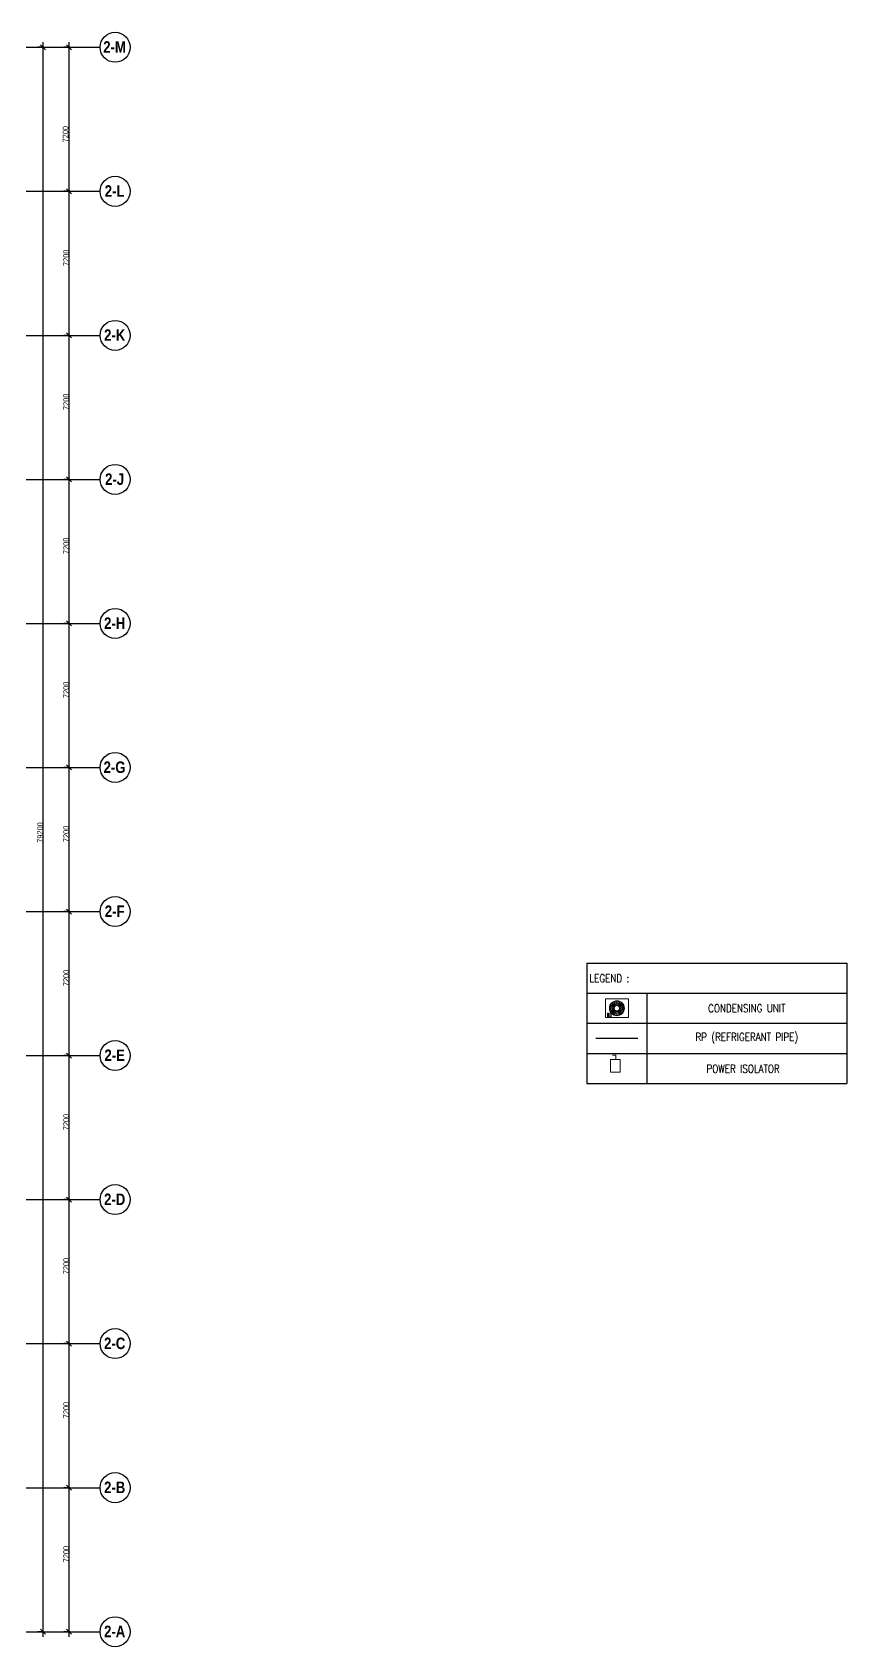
# Model space of a CAD drawing. Header units: millimetres. Extents: x -145636 to 131102, y -135903 to -7470.
# Drawn here: x 90352 to 131102, y -107948 to -27248 of the extents above; entities that cross this region are included whole.
import ezdxf

# ---------------------------------------------------------------- set-up
doc = ezdxf.new("R2010")
doc.units = ezdxf.units.MM
doc.layers.add('M-_ACON-MVEN-_N', color=222, linetype='Continuous')
doc.layers.add('M_ARCHI', color=8, linetype='Continuous')
for name, color, linetype, lineweight in [('M-ACMV TEXT', 7, 'Continuous', 25), ('M-ACMV_CP', 1, 'Continuous', 20), ('M-ACMV_Power', 8, 'REFRIGERANT', 0), ('M-ACMV_Ref Pipe', 134, '500-1-RP', 25)]:
    doc.layers.add(name, color=color, linetype=linetype, lineweight=lineweight)
doc.styles.add('Arial', font='arial.ttf', dxfattribs={"width": 0.8, "height": 90})
doc.styles.add('Arial Narrow', font='ARIALN.TTF', dxfattribs={"height": 100})
doc.styles.add('Arial Narrow_B', font='ARIALNB.TTF', dxfattribs={"height": 150})
doc.styles.get("Standard").update_dxf_attribs({"font": 'arial.ttf'})
doc.linetypes.add('500-1-RP', pattern='A,0.75,-0.5,0.75,-0.5,0.75,-0.5,0.75,-1.7,["RP",Standard,S=1,R=0,X=-1,Y=-0.5],-1.7', length=7.9)
doc.linetypes.add('REFRIGERANT', pattern='A,15,-5.08,["R",Standard,S=2.54,R=0,X=-2.54,Y=-1.27],-5.08', length=25.16)

# ---------------------------------------------------------------- blocks, each defined once
blk = doc.blocks.new('PUCY')
at = {"layer": 'M-_ACON-MVEN-_N', "linetype": 'ByBlock', "lineweight": 18, "ltscale": 100}
for p, q in [((1101653, 56603), (1101653, 55863)), ((1101653, 56603), (1102573, 56603)), ((1102037, 56309), (1101901, 56445)), ((1101998, 56510), (1102072, 56332)), ((1102154, 56332), (1102228, 56510)), ((1102189, 56309), (1102325, 56445)), ((1102390, 56118), (1102212, 56192)), ((1102573, 56603), (1102573, 55863)), ((1101653, 55863), (1102573, 55863)), ((1101901, 56021), (1102037, 56157)), ((1101998, 55956), (1102072, 56134)), ((1102113, 55933), (1102113, 56126)), ((1102154, 56134), (1102228, 55956)), ((1102325, 56021), (1102189, 56157))]:
    blk.add_line(p, q, dxfattribs=at)
at = {"layer": 'M-_ACON-MVEN-_N', "lineweight": 18}
for points in [[(1102348, 56428), (1102348, 56578), (1102398, 56578), (1102398, 56428)], [(1102454, 56428), (1102454, 56578), (1102492, 56578), (1102492, 56428)]]:
    blk.add_lwpolyline(points, close=True, dxfattribs=at)
at = {"layer": 'M-_ACON-MVEN-_N', "linetype": 'ByBlock', "lineweight": 18, "ltscale": 100}
for radius in [300, 279, 236, 193, 193, 150, 107]:
    blk.add_circle((1102113, 56233), radius, dxfattribs=at)
blk = doc.blocks.new('A$C8dc4c4a2')
at = {"layer": 'M-ACMV_CP', "lineweight": 18}
blk.add_lwpolyline([(0, 28), (0, -79), (141, -79), (141, 28)], close=True, dxfattribs=at)
blk.add_lwpolyline([(141, -28), (189, -28), (189, 7)], dxfattribs=at)
blk = doc.blocks.new('RF Archi 21.10.2024')
at = {"layer": 'M_ARCHI', "color": 8, "linetype": 'ByBlock', "lineweight": -2}
for p, q in [((-75397, -44528), (-75647, -44278)), ((-74097, -44528), (-74347, -44278)), ((-74347, -51478), (-74097, -51728)), ((-74097, -51728), (-74347, -51478)), ((-74347, -58678), (-74097, -58928)), ((-74097, -58928), (-74347, -58678)), ((-74347, -65878), (-74097, -66128)), ((-74097, -66128), (-74347, -65878)), ((-74347, -73078), (-74097, -73328)), ((-74097, -73328), (-74347, -73078)), ((-74347, -80278), (-74097, -80528)), ((-74097, -80528), (-74347, -80278)), ((-74347, -87478), (-74097, -87728)), ((-74097, -87728), (-74347, -87478)), ((-74347, -94678), (-74097, -94928)), ((-74097, -94928), (-74347, -94678)), ((-74347, -101878), (-74097, -102128)), ((-74097, -102128), (-74347, -101878)), ((-74347, -109078), (-74097, -109328)), ((-74097, -109328), (-74347, -109078)), ((-74347, -116278), (-74097, -116528)), ((-74097, -116528), (-74347, -116278)), ((-75647, -123478), (-75397, -123728)), ((-74347, -123478), (-74097, -123728))]:
    blk.add_line(p, q, dxfattribs=at)
at = {"layer": 'M_ARCHI', "color": 8}
for p, q in [((-75522, -44153), (-75522, -123853)), ((-74222, -44153), (-74222, -51853)), ((-119483, -44403), (-72658, -44403)), ((-75470, -44403), (-75772, -44403)), ((-74170, -44403), (-74472, -44403)), ((-119483, -51603), (-72658, -51603)), ((-74170, -51603), (-74472, -51603)), ((-74170, -51603), (-74472, -51603)), ((-74222, -51353), (-74222, -59053)), ((-119483, -58803), (-72658, -58803)), ((-74170, -58803), (-74472, -58803)), ((-74170, -58803), (-74472, -58803)), ((-74222, -58553), (-74222, -66253)), ((-119483, -66003), (-72658, -66003)), ((-74170, -66003), (-74472, -66003)), ((-74170, -66003), (-74472, -66003)), ((-74222, -65753), (-74222, -73453)), ((-119483, -73203), (-72658, -73203)), ((-74170, -73203), (-74472, -73203)), ((-74170, -73203), (-74472, -73203)), ((-74222, -72953), (-74222, -80653)), ((-119483, -80403), (-72658, -80403)), ((-74170, -80403), (-74472, -80403)), ((-74170, -80403), (-74472, -80403)), ((-74222, -80153), (-74222, -87853)), ((-119483, -87603), (-72658, -87603)), ((-74170, -87603), (-74472, -87603)), ((-74170, -87603), (-74472, -87603)), ((-74222, -87353), (-74222, -95053)), ((-119483, -94803), (-72658, -94803)), ((-74170, -94803), (-74472, -94803)), ((-74170, -94803), (-74472, -94803)), ((-74222, -94553), (-74222, -102253)), ((-119483, -102003), (-72658, -102003)), ((-74170, -102003), (-74472, -102003)), ((-74170, -102003), (-74472, -102003)), ((-74222, -101753), (-74222, -109453)), ((-119483, -109203), (-72658, -109203)), ((-74170, -109203), (-74472, -109203)), ((-74170, -109203), (-74472, -109203)), ((-74222, -108953), (-74222, -116653)), ((-74222, -116153), (-74222, -123853)), ((-119483, -116403), (-72658, -116403)), ((-74170, -116403), (-74472, -116403)), ((-74170, -116403), (-74472, -116403)), ((-119483, -123603), (-72658, -123603)), ((-75470, -123603), (-75772, -123603)), ((-74170, -123603), (-74472, -123603))]:
    blk.add_line(p, q, dxfattribs=at)
for centre in [(-71908, -44403), (-71908, -51603), (-71908, -58803), (-71908, -66003), (-71908, -73203), (-71908, -80403), (-71908, -87603), (-71908, -94803), (-71908, -102003), (-71908, -109203), (-71908, -116403), (-71908, -123603)]:
    blk.add_circle(centre, 750, dxfattribs=at)
at = {"layer": 'M_ARCHI', "color": 8, "linetype": 'Continuous', "style": 'Arial Narrow_B'}
for s, p in [('2-M', (-72502, -44676)), ('2-L', (-72427, -51876)), ('2-K', (-72461, -59076)), ('2-J', (-72411, -66276)), ('2-H', (-72461, -73476)), ('2-G', (-72485, -80676)), ('2-F', (-72427, -87876)), ('2-E', (-72443, -95076)), ('2-D', (-72461, -102276)), ('2-C', (-72461, -109476)), ('2-B', (-72461, -116676)), ('2-A', (-72461, -123876))]:
    blk.add_text(s, height=575, dxfattribs=at).set_placement(p)
at = {"layer": 'M_ARCHI', "color": 8, "linetype": 'Continuous', "style": 'Arial Narrow'}
for s, p in [('7200', (-74252, -49157)), ('7200', (-74224, -55331)), ('7200', (-74224, -62531)), ('7200', (-74224, -69731)), ('7200', (-74224, -76931)), ('79200', (-75524, -84163)), ('7200', (-74224, -84131)), ('7200', (-74224, -91331)), ('7200', (-74224, -98531)), ('7200', (-74224, -105731)), ('7200', (-74224, -112931)), ('7200', (-74224, -120131))]:
    blk.add_text(s, height=280.1, rotation=90, dxfattribs=at).set_placement(p)

msp = doc.modelspace()

# ---------------------------------------------------------------- linework, layer by layer
at = {"layer": 'M-ACMV TEXT', "ltscale": 0.75}
for p, q in [((118102, -73787), (131102, -73787)), ((118102, -73787), (118102, -79787)), ((131102, -73787), (131102, -79787)), ((118102, -75287), (131102, -75287)), ((121102, -75287), (121102, -79787)), ((118102, -76787), (131102, -76787)), ((118102, -78287), (131102, -78287)), ((118102, -79787), (131102, -79787))]:
    msp.add_line(p, q, dxfattribs=at)
at = {"layer": 'M-ACMV_Ref Pipe', "lineweight": 25, "ltscale": 0.5}
msp.add_line((118549, -77537), (120655, -77537), dxfattribs=at)

# ---------------------------------------------------------------- block references
at = {"xscale": 1.25, "yscale": 1.25, "zscale": 1.25, "rotation": 180}
msp.add_blockref('PUCY', (1497243, -5742), dxfattribs=at)
at = {"layer": 'M-ACMV_Power', "color": 1, "linetype": 'ByBlock', "lineweight": 30, "xscale": 4.5, "yscale": 4.5, "zscale": 4.5, "rotation": 90}
msp.add_blockref('A$C8dc4c4a2', (119416, -79229), dxfattribs=at)
at = {"layer": 'M_ARCHI', "color": 8, "linetype": 'Continuous'}
msp.add_blockref('RF Archi 21.10.2024', (166406, 16405), dxfattribs=at)

# ---------------------------------------------------------------- texts
at = {"layer": 'M-ACMV TEXT', "ltscale": 0.75, "char_height": 400, "style": 'Arial'}
for s, insert, width, attachment_point in [('{\\Fsimplex|c0;LEGEND :}', (118232, -74537), 7714.15, 4), ('{\\Fsimplex|c0;CONDENSING UNIT}', (126102, -76037), 9741.25, 5), ('{\\Fsimplex|c0;RP (REFRIGERANT PIPE)}', (126102, -77537), 9741.25, 5), ('{\\Fsimplex|c0;POWER ISOLATOR}', (125916, -79060), 9741.25, 5)]:
    msp.add_mtext(s, dxfattribs=dict(at, insert=insert, width=width, attachment_point=attachment_point))

doc.saveas('drawing.dxf')
